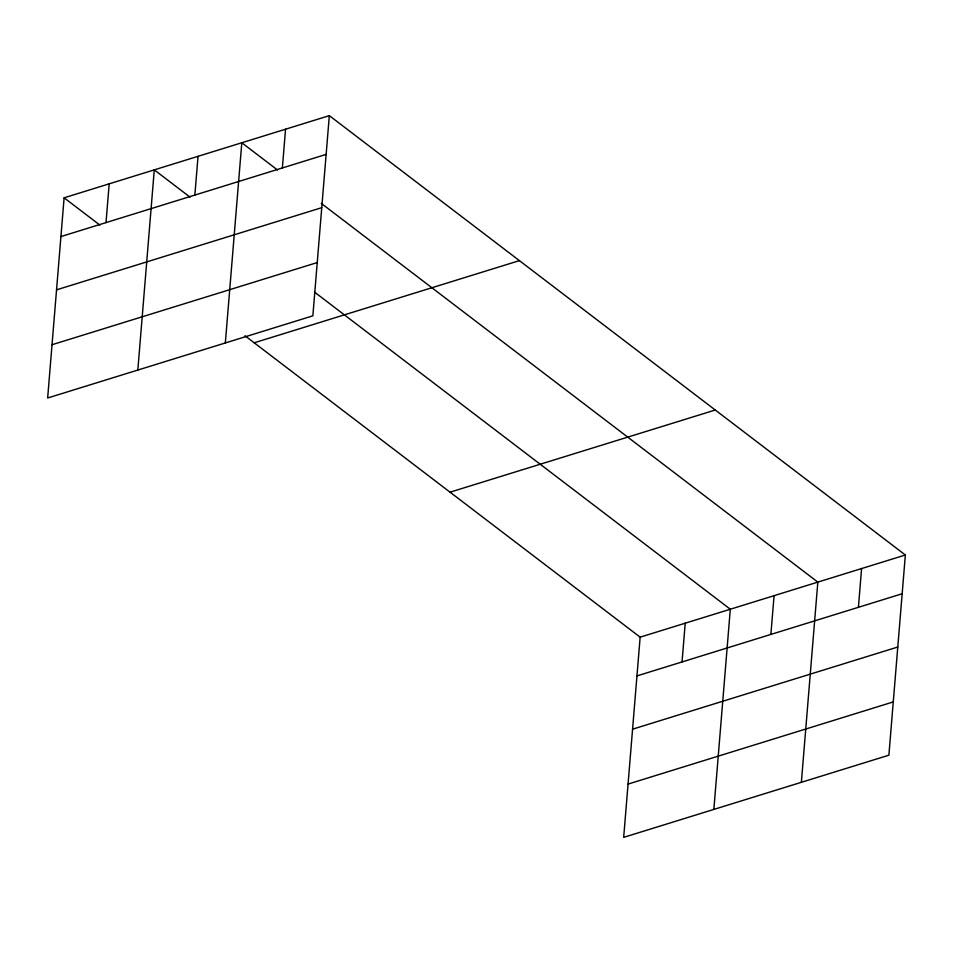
<?xml version="1.0" encoding="UTF-8"?>
<svg xmlns="http://www.w3.org/2000/svg" width="953" height="953" viewBox="0 0 953 953"><rect width="100%" height="100%" fill="white"/><g stroke="black" fill="none" stroke-linecap="round" stroke-linejoin="round"><path stroke-width="1.43" d="M64.113 197.807L47.65 397.997L312.858 315.836L329.321 115.647L64.113 197.807L99.827 225.051M106.009 222.597L109.19 183.846M137.828 370.062L154.279 169.872L189.992 197.116M194.853 195.079L198.045 156.316M225.337 342.949L241.8 142.759L277.514 170.003M282.374 167.954L285.555 129.203M244.981 335.766L640.142 637.164L623.679 837.353L888.887 755.193L905.35 555.003L329.321 115.647M682.038 661.954L685.219 623.191M713.857 809.419L730.308 609.229L314.419 292.011M770.882 634.424L774.074 595.673M801.366 782.306L817.829 582.116L321.292 203.394M858.403 607.311L861.595 568.56M60.921 236.57L326.129 154.398M56.537 289.843L321.757 207.671M52.034 344.724L317.242 262.563M254.201 342.794L519.409 260.634M450.054 492.177L715.262 410.016M640.142 637.164L905.35 555.003M636.949 675.915L902.169 593.755M632.578 729.188L897.786 647.027M628.063 784.081L893.271 701.92"/></g></svg>
